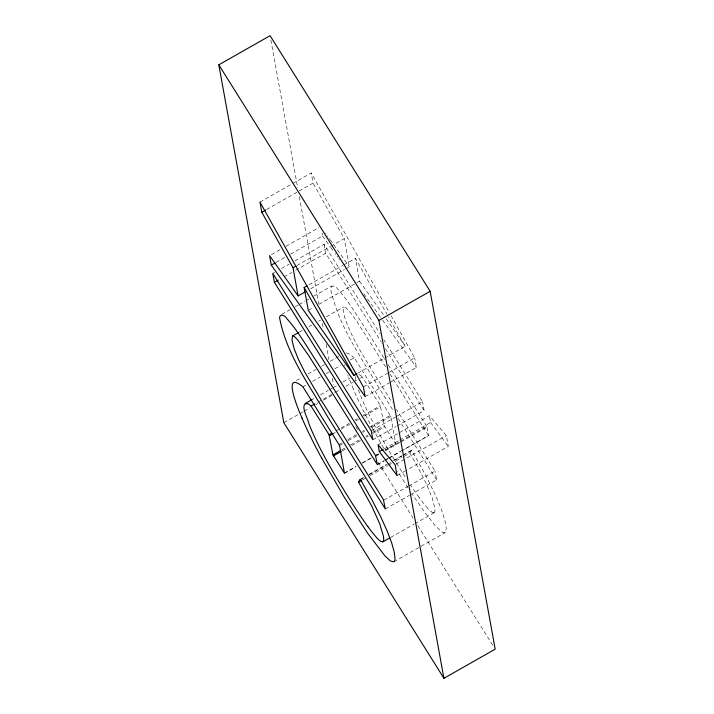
<?xml version="1.0" encoding="UTF-8"?>
<svg xmlns="http://www.w3.org/2000/svg" width="714" height="714" viewBox="0 0 714 714"><rect width="100%" height="100%" fill="white"/><g stroke="black" fill="none" stroke-linecap="round" stroke-linejoin="round"><path stroke-width="0.54" stroke-dasharray="3.57 2.68" d="M355.385 376.608L355.867 381.196M409.898 452.997L411.612 450.213L425.633 475.203L435.879 495.98L441.35 509.269L444.786 519.854L446.295 528.19L445.438 532.43L443.822 532.814L441.627 531.805L435.031 525.468L424.946 512.59L412.273 494.356M433.809 512.786L434.897 511.706L434.951 508.591L432.122 497.685L425.865 482.807L417.199 466.072L409.854 453.06L403.089 456.906M434.282 512.652L414.941 523.648M383.757 357.687L369.343 334.661C359.115 319.292 350.155 302.816 337.695 289.081C334.313 283.351 328.842 286.323 331.51 292.374C339.516 327.485 361.409 357.482 379.161 388.113L393.405 410.862M385.515 366.844L370.878 343.47C369.852 343.202 336.829 284.69 344.585 317.043C351.94 339.453 365.541 359.151 377.563 379.205L392.307 402.758M259.967 202.08L291.883 183.944M292.856 183.391L311.233 172.949L389.157 312.241M266.625 209.479L313.062 183.105L311.233 172.949M271.525 254.55L281.2 249.052M286.037 246.312L318.926 227.623M276.131 262.368L285.805 256.87M290.643 254.122L322.567 235.995L322.023 232.96M272.793 273.435L274.729 272.337M281.494 268.491L289.232 264.091M295.043 260.797L324.058 244.304L379.214 332.412M296.899 265.537L329.788 246.857M330.752 246.303L344.3 238.61L313.062 183.105M284.065 276.853L291.803 272.453M295.676 270.258L325.664 253.22L381.142 341.845M308.992 284.725L342.845 265.492M343.809 264.939L355.42 258.352L386.908 314.187M310.67 288.759L344.523 269.526M345.496 268.973L349.36 266.777L344.3 238.61M281.798 314.338L290.437 309.43M295.275 306.681L298.238 304.994M299.139 304.485L305.012 301.147M305.913 300.639L308.885 298.952M313.723 296.203L332.099 285.761M308.278 310.331L313.116 307.591M318.917 304.289L359.544 281.209L355.42 258.414M299.273 332.171L302.236 330.484M308.948 326.673L311.911 324.986M318.623 321.175L320.622 320.042M326.36 316.784L343.836 306.85M296.39 380.517L301.228 377.768M308.002 373.922L315.74 369.522M321.541 366.228L324.442 364.577M330.252 361.284L338.954 356.34M302.95 386.854L305.851 385.203M312.625 381.356L320.363 376.956M326.164 373.663L329.065 372.012M334.875 368.719L340.676 365.416M350.351 359.927L354.215 357.723L390.817 416.423L395.743 444.099L385.105 450.15M357.803 373.226L383.927 358.383M384.891 357.839L405.204 346.299L388.434 316.882M311.911 399.67L313.848 398.573M320.532 394.771L328.351 390.326M329.243 389.826L332.224 388.13M333.108 387.631L337.062 385.382M342.782 382.133L349.637 378.241M317.855 402.241L334.304 392.896M335.268 392.343L339.141 390.147M345.906 386.301L352.68 382.454M353.653 381.91L356.554 380.259M360.418 378.063L362.355 376.956L380.33 405.668L384.212 425.767L395.743 444.099M283.842 422.706L303.191 411.71M304.155 411.166L309.956 407.864M315.767 404.57L317.694 403.472M323.504 400.17L332.206 395.226M363.399 386.97L387.586 373.235M388.55 372.69L414.673 357.848L391.227 315.936M365.131 396.573L389.308 382.838M390.281 382.293L416.396 367.451L414.673 357.848M335.83 430.944L349.378 423.25M355.179 419.948L357.116 418.85M362.917 415.557L380.33 405.668M333.376 433.559L335.312 432.461M341.113 429.159L349.815 424.214M355.626 420.921L358.526 419.27M364.327 415.967L380.776 406.632M339.052 444.536L341.961 442.885M347.763 439.583L356.464 434.639M362.275 431.345L364.202 430.247M370.013 426.945L390.326 415.405M339.552 445.554L342.452 443.903M348.253 440.6L356.964 435.656M362.766 432.363L364.702 431.265M371.467 427.418L390.817 416.423M371.271 430.765L395.458 417.021M396.422 416.476L422.545 401.634L383.802 339.757M341.649 449.945L345.522 447.749M350.36 445L360.034 439.503M365.836 436.209L367.772 435.112M372.61 432.363L384.212 425.767M342.158 450.98L346.031 448.785M351.832 445.482L360.543 440.538M366.344 437.245L368.281 436.138M373.119 433.398L384.721 426.802M372.878 439.672L396.091 426.49M397.064 425.937L424.143 410.55L422.545 401.634M378.108 444.786L429.373 415.664L446.366 435.602L448.312 446.446L405.757 470.624M384.177 448.883L398.68 440.645M399.653 440.092L430.604 422.509L429.373 415.664M344.291 473.23L355.893 466.635M362.667 462.788L371.369 457.844M375.475 455.478L378.375 453.827M385.141 449.981L399.653 441.743M400.625 441.19L426.74 426.356L428.641 435.567L401.554 450.953M344.478 473.23L356.09 466.635M361.891 463.332L371.566 457.844M376.403 455.095L378.34 453.997M375.841 456.184L378.75 454.532M385.515 450.686L400.027 442.448M400.991 441.895L427.115 427.061M377.224 464.635L383.998 460.789M384.962 460.235L387.863 458.593M388.835 458.04L400.438 451.444M401.411 450.9L428.641 435.567M377.376 464.689L384.141 460.842M385.114 460.298L388.014 458.647M388.978 458.102L400.59 451.507M360.338 479.344L363.239 477.693M369.049 474.391L386.461 464.502M393.227 460.655L401.937 455.711M402.901 455.157L411.612 450.213M360.543 479.603L364.417 477.407M369.254 474.658L386.667 464.769M387.631 464.216L390.531 462.574M394.405 460.369L402.143 455.978M403.107 455.425L411.817 450.48M362.462 479.986L365.363 478.335M370.2 475.586L387.613 465.698M388.577 465.153L391.477 463.502M358.392 389.853C367.639 415.111 381.526 438.325 395.369 461.271L402.116 457.46M396.065 464.18L446.366 435.602M397.046 475.569L404.784 471.178M383.748 500.175L407.935 486.439M408.899 485.886L435.022 471.053L396.386 409.265M385.337 509.002L409.524 495.266M410.488 494.713L436.611 479.879L435.022 471.053M390.754 537.383L413.968 524.192M393.932 561.739L445.197 532.617M346.317 352.805L349.762 354.296L354.215 357.723M430.604 422.509L448.312 446.446M322.567 235.995L330.073 246.508M330.698 247.383L333.822 251.765M335.08 253.515L335.705 254.398M336.954 256.147L337.579 257.022M338.829 258.78L339.453 259.655M363.854 293.838L380.74 317.498M382.615 320.122L416.396 367.451M359.544 281.209L384.293 316.007M386.22 318.712L405.204 346.299M325.611 233.237L325.995 233.773M327.512 235.915L327.896 236.45M329.225 238.333L329.797 239.136M330.171 239.672L349.36 266.777M407.962 487.787L397.609 471.427M436.611 479.879L397.484 417.387M379.536 332.938L380.196 333.982M381.794 342.898L382.124 343.425M385.408 348.664L424.143 410.55M384.328 358.598L384.891 359.499M388.282 364.916L426.74 426.356M390.04 374.074L428.489 435.513M355.786 426.588L358.151 430.363M378.233 462.431L413.085 518.078M417.815 525.62L493.428 646.349M396.529 463.145L399.483 467.911A103.932 12.745 60.4 0 0 406.159 478.389M395.369 461.271L395.949 462.208M383.704 448.169L373.083 429.239M353.296 388.987L348.468 376.867M347.736 374.832L347.977 375.502M344.924 365.827L344.657 364.774M270.865 40.073L297.72 187.827M299.309 196.582L318.801 303.834M322.38 323.531L323.174 327.913M326.155 344.327L328.94 359.651M332.322 378.259L333.518 384.819M324.067 244.34L325.655 253.193M433.71 512.616A58.762 7.202 60.4 0 1 427.972 508.645M427.856 508.413A68.482 8.398 60.4 0 1 419.02 497.292M419.056 497.372A103.932 12.745 60.4 0 1 410.666 485.225M358.946 374.627A66.491 8.157 60.4 0 1 362.301 376.858M373.047 429.221A83.841 10.282 60.4 0 1 353.26 388.934"/><path stroke-width="1.07" d="M359.035 481.459L358.589 482.182L371.789 506.208L379.661 523.63L383.516 536.482L383.704 540.453L382.543 541.908M359.285 481.058L358.919 481.655M359.365 480.924L360.258 479.469M359.16 481.263L359.57 480.593M359.686 480.397L360.338 479.344L371.86 499.675L380.598 516.534L387.211 531.127L391.602 542.658L394.226 551.958L395.038 558.875L394.628 560.883L393.673 561.873L390.362 560.936L384.944 555.911L367.514 533.055L344.389 497.372L321.818 458.361M292.499 336.017L292.017 340.203L294.106 348.655L298.488 359.508L304.744 372.065L321.791 401.081L383.436 499.613L385.337 509.002L327.896 417.235C310.037 386.238 287.555 355.92 280.067 320.247C277.755 313.482 284.467 314.08 286.93 318.721C299.068 332.421 308.02 348.584 318.069 363.783L375.475 455.478L377.376 464.689L308.992 356.009L297.542 339.757L294.498 336.624L292.57 335.973L298.372 332.679M307.627 403.651C298.577 403.142 308.716 419.975 308.975 423.946C319.292 449.677 333.715 473.498 348.218 497.033A103.932 12.745 60.4 0 0 367.79 526.504M218.805 64.822L270.07 35.7L430.158 291.294L495.195 649.178L443.929 678.3L283.842 422.706L218.805 64.822L378.893 320.425L443.929 678.3M304.86 292.053L298.095 295.899L293.026 267.741L261.788 212.228L265.662 210.032M261.788 212.228L259.967 202.08L363.399 386.97L365.131 396.573L271.293 265.117L275.167 262.922M293.026 267.741L295.935 266.09M274.39 282.316L272.793 273.462L371.271 430.765L372.878 439.672L274.39 282.342L278.264 280.147M356.839 373.77L353.939 375.421L308.278 310.331L304.155 287.474L307.056 285.823M378.893 320.425L430.158 291.294M305.056 403.562L311.911 399.67M314.954 403.883L311.09 406.087L329.065 434.79L332.947 454.889L344.478 473.23L339.552 445.554L302.95 386.854C280.638 368.513 299.487 412.371 302.031 418.118M329.065 434.79L331.965 433.139M329.502 435.754L333.376 433.559M332.947 454.889L340.685 450.498M333.456 455.925L341.194 451.534M379.33 451.605L378.108 444.786L395.101 464.725L397.046 475.569L379.339 451.632L383.204 449.436M358.589 482.182L361.489 480.54M383.016 541.783L389.79 537.937M298.095 295.899L269.597 255.648L271.293 265.117M304.155 287.474L353.939 375.421M382.445 541.739A58.762 7.202 60.4 0 1 376.706 537.776M376.581 537.535A68.482 8.398 60.4 0 1 367.755 526.414M307.68 403.749A66.491 8.157 60.4 0 1 311.036 405.989M321.782 458.352A83.841 10.282 60.4 0 1 301.986 418.065"/></g></svg>
